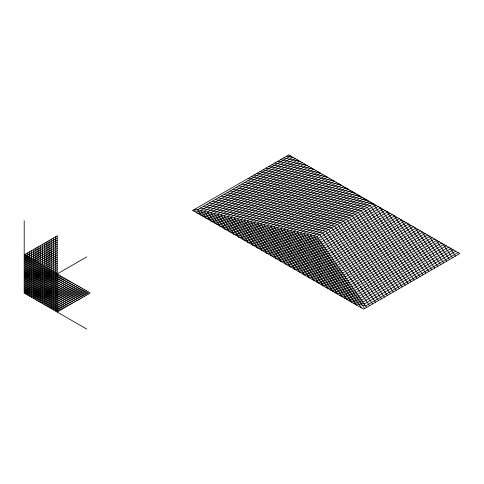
<?xml version="1.0" encoding="UTF-8"?>
<svg xmlns="http://www.w3.org/2000/svg" width="484" height="484" viewBox="0 0 484 484"><rect width="100%" height="100%" fill="white"/><g stroke="black" fill="none" stroke-linecap="round" stroke-linejoin="round"><path stroke-width="0.73" d="M57.179 237.989L24.2 257.028L88.33 294.054M57.179 240.1L24.2 259.146L86.497 295.113M57.179 242.218L24.2 261.257L84.664 296.172M57.179 244.335L24.2 263.375L82.831 297.224M57.179 246.453L24.2 265.492L80.997 298.283M57.179 248.564L24.2 267.61L79.164 299.342M57.179 250.682L24.2 269.721L77.337 300.401M57.179 252.799L24.2 271.839L75.504 301.459M57.179 254.911L24.2 273.956L73.671 302.518M57.179 257.028L24.2 276.068L71.838 303.571M57.179 259.146L24.2 278.185L70.005 304.63M57.179 261.257L24.2 280.303L68.171 305.688M57.179 263.375L24.2 282.414L66.344 306.747M57.179 265.492L24.2 284.531L64.511 307.806M57.179 267.61L24.2 286.649L62.678 308.865M57.179 269.721L24.2 288.767L60.845 309.923M57.179 271.839L24.2 290.878L59.012 310.976M24.2 220.807L24.2 292.995L86.715 256.901M59.012 275.015L26.033 294.054L26.033 253.852M60.845 276.068L27.866 295.113L27.866 252.799M62.678 277.126L29.699 296.172L29.699 251.74M64.511 278.185L31.527 297.224L31.527 250.682M66.344 279.244L33.36 298.283L33.36 249.623M68.171 280.303L35.193 299.342L35.193 248.564M70.005 281.361L37.026 300.401L37.026 247.506M71.838 282.414L38.859 301.459L38.859 246.453M290.678 155.969L197.496 209.766L201.532 215.525M73.671 283.473L40.692 302.518L40.692 245.394M292.977 157.3L200.812 210.51L206.226 218.236L322.308 244.148L382.862 209.191M75.504 284.531L42.519 303.571L42.519 244.335M295.276 158.625L204.133 211.248L210.927 220.946M77.337 285.59L44.353 304.63L44.353 243.277M297.575 159.956L207.448 211.992L215.622 223.662M79.164 286.649L46.186 305.688L46.186 242.218M80.997 287.708L48.019 306.747L48.019 241.159M299.874 161.281L210.764 212.73L220.323 226.373M82.831 288.767L49.852 307.806L49.852 240.1M302.179 162.606L214.079 213.468L225.018 229.083M84.664 289.819L51.685 308.865L51.685 239.048M304.478 163.937L217.401 214.212L229.712 231.8M86.497 290.878L53.518 309.923L53.518 237.989M306.777 165.262L220.716 214.95L234.413 234.51M88.33 291.937L55.345 310.976L55.345 236.93M309.076 166.593L224.031 215.695L239.108 237.221M311.375 167.918L227.347 216.433L243.809 239.931M313.674 169.249L230.662 217.171L248.504 242.647M315.973 170.574L233.984 217.915L253.205 245.358M318.272 171.905L237.299 218.653L257.899 248.068M320.571 173.23L240.615 219.397L262.6 250.785M322.876 174.561L243.93 220.135L267.295 253.495M325.175 175.886L247.251 220.873L271.591 255.631M327.474 177.211L250.567 221.618L276.691 258.922M329.773 178.542L253.882 222.356L281.392 261.632M332.072 179.867L257.198 223.1L286.086 264.343M334.577 181.077L260.513 223.838L290.787 267.053M336.67 182.522L263.834 224.576L295.482 269.769M338.969 183.853L267.15 225.32L300.183 272.48M341.268 185.178L270.465 226.058L304.878 275.19M343.573 186.509L273.781 226.796L309.578 277.907M345.872 187.834L277.096 227.541L314.273 280.617M348.171 189.165L280.418 228.279L318.974 283.328M350.47 190.49L283.733 229.023L323.669 286.044M352.769 191.815L287.048 229.761L328.37 288.754M355.068 193.146L290.364 230.499L333.065 291.465M357.367 194.471L293.685 231.243L337.765 294.175M359.666 195.802L297.001 231.981L342.46 296.892M361.965 197.127L300.316 232.725L347.161 299.602M364.271 198.458L303.631 233.463L351.856 302.312M366.569 199.783L306.947 234.202L356.666 305.186M368.869 201.114L310.268 234.946L361.252 307.739M371.167 202.439L313.584 235.684L364.627 308.562M194.852 209.179L316.899 236.428L373.466 203.77M375.814 205.125L318.254 238.358L192.82 210.352M378.161 206.48L319.603 240.288L197.018 212.918M380.509 207.836L320.959 242.218L201.616 215.574M385.21 210.546L323.663 246.078L210.818 220.886M387.557 211.901L325.012 248.014L215.416 223.541M389.904 213.256L326.367 249.944L220.014 226.197M392.252 214.612L327.716 251.874L224.618 228.853M394.599 215.967L329.072 253.804L229.216 231.509M396.953 217.328L330.421 255.733L233.82 234.165M399.3 218.683L331.776 257.663L238.418 236.821M401.647 220.038L333.125 259.593L243.016 239.477M403.995 221.394L334.48 261.529L247.62 242.133M406.342 222.749L335.836 263.459L252.218 244.789M408.69 224.104L337.185 265.389L256.822 247.445M411.037 225.459L338.54 267.319L261.421 250.101M413.39 226.814L339.889 269.249L266.018 252.757M341.262 271.215L415.774 228.194M418.085 229.525L342.593 273.109L275.221 258.069M420.433 230.886L343.949 275.045L279.819 260.725M422.78 232.241L345.298 276.975L285.596 263.647M425.127 233.597L346.653 278.905L289.021 266.037M427.481 234.952L348.002 280.835L293.625 268.693M429.828 236.307L349.357 282.765L298.223 271.349M432.176 237.662L350.706 284.695L302.821 274.004M434.523 239.017L352.062 286.625L307.425 276.66M436.87 240.373L353.411 288.561L312.023 279.316M439.218 241.728L354.766 290.491L316.627 281.972M441.571 243.083L356.121 292.421L321.225 284.628M443.919 244.444L357.47 294.351L325.823 287.284M446.266 245.799L358.825 296.281L330.427 289.94M448.614 247.155L360.175 298.211L335.025 292.596M450.961 248.51L361.53 300.141L339.629 295.252M453.308 249.865L362.879 302.077L344.227 297.908M455.656 251.22L364.234 304.006L348.825 300.564M458.009 252.575L365.583 305.936L353.429 303.22M286.691 156.157L293.709 157.724M283.727 157.863L300.413 161.589M280.768 159.575L307.11 165.455M277.804 161.287L313.807 169.321M274.839 162.993L320.505 173.193M271.881 164.705L327.202 177.059M268.916 166.417L333.906 180.925M265.952 168.129L340.603 184.791M262.993 169.836L347.3 188.663M260.029 171.548L353.998 192.529M257.064 173.26L360.701 196.395M254.106 174.966L367.398 200.261M251.142 176.678L373.188 203.927L422.907 274.912M248.177 178.39L370.224 205.639L419.943 276.624M247.862 180.689L367.265 207.352L416.978 278.33M244.898 182.401L364.301 209.058L414.02 280.042M241.933 184.114L361.336 210.77L411.055 281.755M238.975 185.82L358.378 212.482L408.091 283.467M236.011 187.532L355.413 214.188L405.132 285.173M233.046 189.244L352.449 215.9L402.168 286.885M230.088 190.95L349.49 217.612L399.203 288.597M227.123 192.662L346.526 219.325L396.245 290.303M224.159 194.374L343.561 221.031L393.28 292.015M221.2 196.087L340.603 222.743L390.316 293.727M218.236 197.793L337.638 224.455L387.357 295.44M215.271 199.505L334.674 226.161L384.393 297.146M212.313 201.217L331.715 227.873L381.428 298.858M209.348 202.923L328.751 229.585L378.47 300.57M206.384 204.635L325.786 231.298L375.505 302.276M203.425 206.347L322.822 233.004L372.541 303.988M200.461 208.059L319.864 234.716L369.582 305.7M270.623 255.413L341.244 271.179M24.2 292.995L86.715 329.09M449.648 247.748L455.492 256.096M442.66 243.718L452.534 257.809M435.679 239.683L449.569 259.521M428.691 235.654L446.605 261.227M421.709 231.618L443.646 262.939M414.721 227.589L440.682 264.651M407.74 223.554L437.717 266.357M400.752 219.518L434.759 268.069M393.764 215.489L431.795 269.782M386.783 211.454L428.83 271.494M379.795 207.424L425.872 273.2M316.899 236.428L366.618 307.413M57.179 235.871L24.2 254.911L90.163 292.995L57.179 312.035L57.179 235.871M288.845 154.91L192.692 210.425L363.647 309.125L459.8 253.61L288.845 154.91"/></g></svg>
